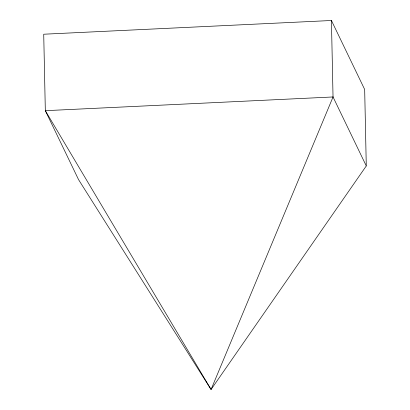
<?xml version="1.0" encoding="UTF-8"?>
<svg xmlns="http://www.w3.org/2000/svg" width="410" height="410" viewBox="0 0 410 410"><rect width="100%" height="100%" fill="white"/><g stroke="black" fill="none" stroke-linecap="round" stroke-linejoin="round"><path stroke-width="0.61" d="M366.279 165.942L211.063 389.5L78.566 179.657L45.325 110.679L43.721 34.22L331.434 20.5L364.674 89.477L366.279 165.942L333.038 96.96L331.434 20.5M333.038 96.96L211.063 389.5L45.325 110.679L333.038 96.96"/></g></svg>
